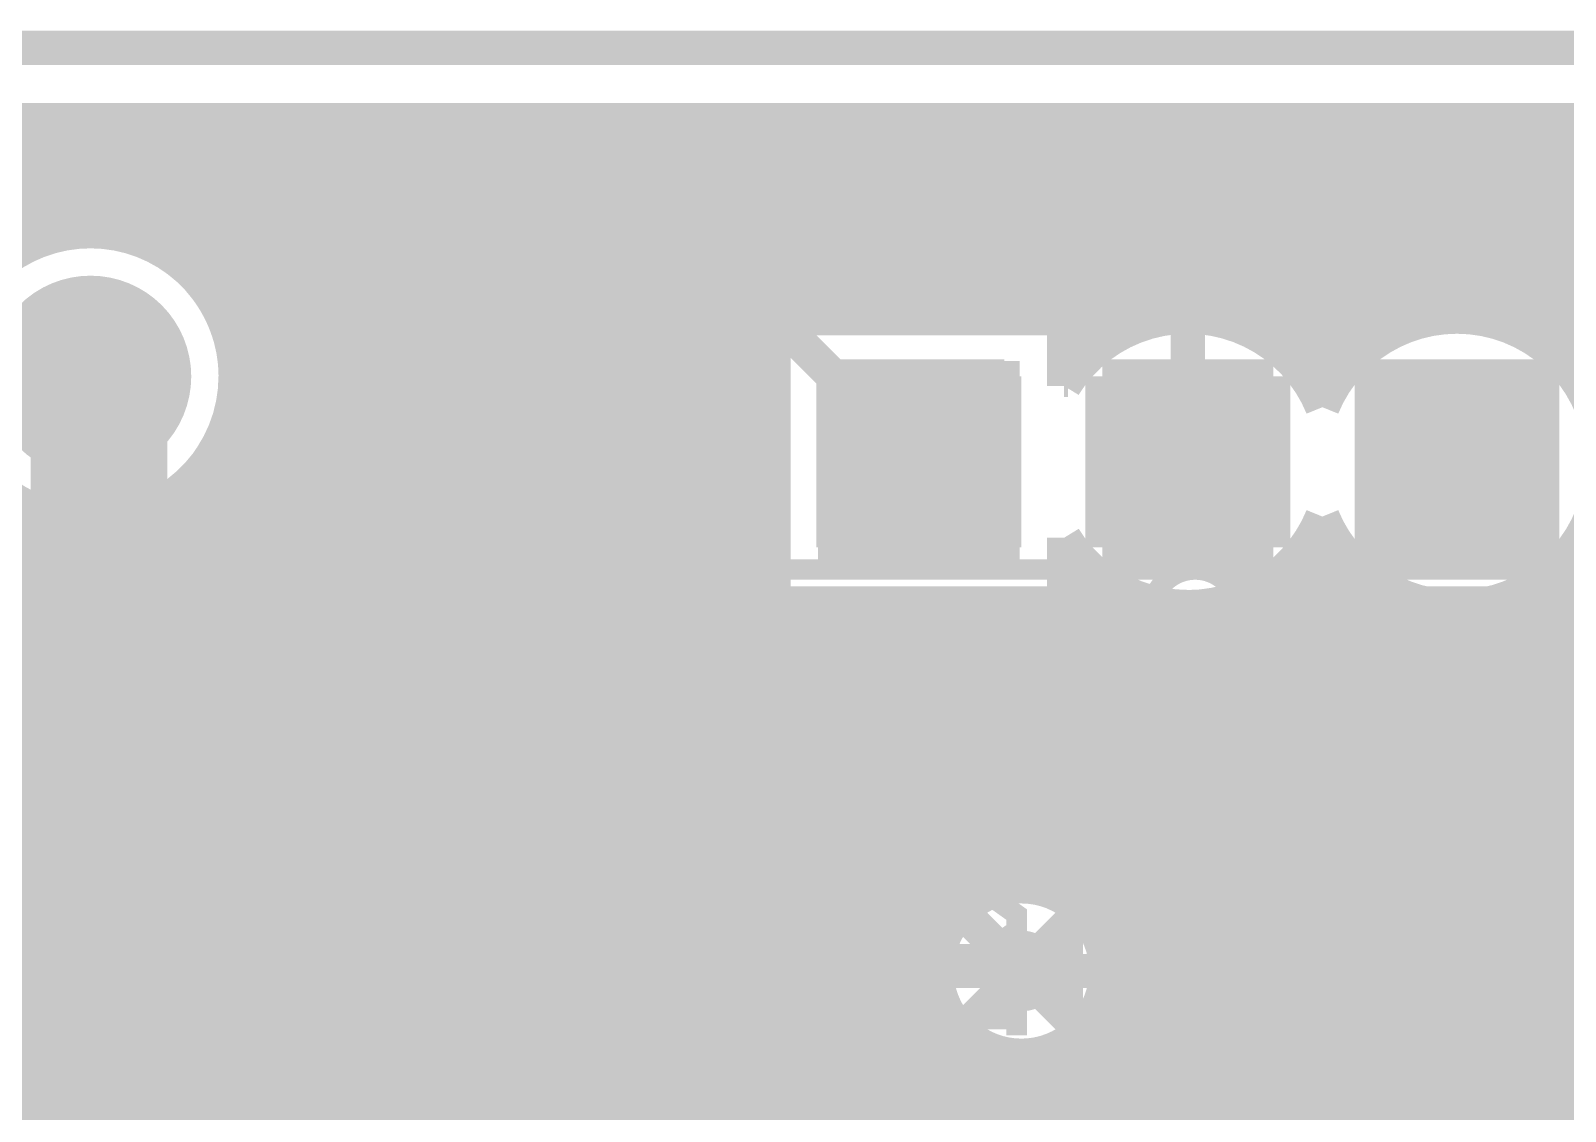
# Model space of a CAD drawing. Extents: x -3 to 92, y -53 to 125.
# Drawn here: x 56.26 to 67.67, y 117.09 to 125.13 of the extents above; entities that cross this region are included whole.
import ezdxf

# ---------------------------------------------------------------- set-up
doc = ezdxf.new("R2010")
doc.units = 0
doc.header["$MEASUREMENT"] = 0
doc.layers.get('0').update_dxf_attribs({"linetype": 'CONTINUOUS'})
for name, color, linetype in [('23-325-0_AST', 7, 'CONTINUOUS'), ('23-325-0_BOT', 7, 'CONTINUOUS'), ('23-325-0_DRD', 2, 'CONTINUOUS'), ('23-325-0_IN1', 4, 'CONTINUOUS'), ('23-325-0_IN2', 3, 'CONTINUOUS'), ('23-325-0_SMB', 5, 'CONTINUOUS'), ('23-325-0_SMT', 10, 'CONTINUOUS'), ('23-325-0_SPT', 14, 'CONTINUOUS'), ('23-325-0_SST', 9, 'CONTINUOUS'), ('23-325-0_TOP', 12, 'CONTINUOUS'), ('THRUHOLE_TAP', 8, 'CONTINUOUS')]:
    doc.layers.add(name, color=color, linetype=linetype)

# ---------------------------------------------------------------- blocks, each defined once
blk = doc.blocks.new('ROUND_22')
at = {"const_width": 0.7493}
blk.add_lwpolyline([(-0.37465, 0, 1), (0.37465, 0, 1)], format="xyb", close=True, dxfattribs=at)
blk = doc.blocks.new('SQUARE_27')
blk.add_solid([(0.7493, 0.7493), (0.7493, -0.7493), (-0.7493, 0.7493), (-0.7493, -0.7493)])
blk = doc.blocks.new('ROUND_68')
at = {"const_width": 0.29972}
blk.add_lwpolyline([(-0.14986, 0, 1), (0.14986, 0, 1)], format="xyb", close=True, dxfattribs=at)
blk = doc.blocks.new('ROUND_78')
at = {"const_width": 0.29972}
blk.add_lwpolyline([(-0.14986, 0, 1), (0.14986, 0, 1)], format="xyb", close=True, dxfattribs=at)
blk = doc.blocks.new('RECTANGLE_7')
blk.add_solid([(0.4064, 0.4826), (0.4064, -0.4826), (-0.4064, 0.4826), (-0.4064, -0.4826)])
blk = doc.blocks.new('RECTANGLE_10')
blk.add_solid([(0.508, 0.9017), (0.508, -0.9017), (-0.508, 0.9017), (-0.508, -0.9017)])
blk = doc.blocks.new('ROUND_84')
at = {"const_width": 0.10033}
blk.add_lwpolyline([(-0.050164, 0, 1), (0.050164, 0, 1)], format="xyb", close=True, dxfattribs=at)
blk = doc.blocks.new('ROUND_87')
at = {"const_width": 0.40005}
blk.add_lwpolyline([(-0.200024, 0, 1), (0.200024, 0, 1)], format="xyb", close=True, dxfattribs=at)
blk = doc.blocks.new('ROUND_89')
at = {"const_width": 0.44958}
blk.add_lwpolyline([(-0.22479, 0, 1), (0.22479, 0, 1)], format="xyb", close=True, dxfattribs=at)

msp = doc.modelspace()

# ---------------------------------------------------------------- linework, layer by layer
at = {"layer": '23-325-0_AST'}
for points, const_width in [([(87.00008, -5.00126), (87.00008, 124.99848), (-2.99974, 124.99848), (-2.99974, -5.00126), (87.00008, -5.00126)], 0.254), ([(58.50382, 124.25426), (58.70448, 124.25426), (58.70448, 119.75592), (50.70602, 119.75592), (50.70602, 124.25426), (58.50382, 124.25426)], 0.20066), ([(58.60542, 124.25426), (55.8038, 124.25426), (55.8038, 123.75388), (53.80482, 123.75388), (53.80482, 124.25426), (58.60542, 124.25426)], 0.20066), ([(61.06414, 120.91924), (64.04864, 120.91924), (63.74892, 120.61952), (60.76442, 120.61952), (61.06414, 120.91924), (61.06414, 122.62104), (60.97778, 122.83186), (60.76442, 122.92076), (60.66536, 122.92076), (60.66536, 123.91898), (68.4657, 123.91898), (68.4657, 122.92076), (68.3641, 122.92076), (68.15328, 122.83186), (68.06438, 122.62104), (68.06438, 120.91924), (65.69964, 120.91924), (65.99936, 120.61952), (68.3641, 120.61952), (68.3641, 122.62104), (68.15328, 122.83186)], 0.1524), ([(58.10504, 123.75388), (58.2041, 123.75388), (58.2041, 120.25376), (51.20386, 120.25376), (51.20386, 123.75388), (58.10504, 123.75388)], 0.20066), ([(60.66536, 122.92076), (60.66536, 122.62104), (60.66536, 120.3198), (63.74892, 120.3198), (64.2239, 120.3198), (64.54902, 120.3198), (65.19926, 120.3198), (65.19926, 120.71858), (65.52438, 120.46966), (65.52438, 120.3198), (65.99936, 120.3198), (68.4657, 120.3198), (68.4657, 122.62104), (68.4657, 122.92076)], 0.1524), ([(60.97778, 122.83186), (60.76442, 122.62104), (60.76442, 120.61952)], 0.1524), ([(60.66536, 122.62104), (60.76442, 122.62104)], 0.1524), ([(61.27242, 122.49404), (61.27242, 121.793), (61.06414, 121.793)], 0.1524), ([(68.06438, 121.1199), (64.87414, 121.1199), (61.06414, 121.1199)], 0.1524), ([(64.54902, 120.3198), (64.54902, 120.71858), (64.54902, 120.91924), (64.04864, 120.91924)], 0.1524), ([(64.54902, 120.91924), (64.57442, 120.91924)], 0.1524), ([(65.17386, 120.91924), (65.19926, 120.91924)], 0.1524), ([(65.19926, 120.71858), (65.19926, 120.91924), (65.69964, 120.91924)], 0.1524), ([(64.2239, 120.3198), (64.2239, 120.46966), (64.54902, 120.71858)], 0.1524), ([(63.74892, 120.61952), (63.74892, 120.3198)], 0.1524), ([(65.99936, 120.3198), (65.99936, 120.61952)], 0.1524), ([(65.19926, 120.3198), (65.52438, 120.3198)], 0.1524), ([(64.008, 116.713), (69.342, 116.713), (69.342, 119.507), (64.008, 119.507), (64.008, 116.713)], 0.1524), ([(60.4266, 118.13032), (60.4266, 119.14632), (60.30976, 118.97614)], 0.1524), ([(59.35218, 118.13032), (59.70778, 118.13032), (59.82716, 118.46814), (59.82716, 118.8085), (59.70778, 119.14632), (59.35218, 119.14632)], 0.1524), ([(59.4106, 118.13032), (59.4106, 119.14632)], 0.1524), ([(60.97016, 118.63832), (61.32576, 118.63832), (61.38418, 118.46814), (61.38418, 118.3005), (61.32576, 118.13032), (60.97016, 118.13032), (60.9092, 118.3005), (60.9092, 118.46814), (61.14796, 119.14632)], 0.1524), ([(66.421, 117.54866), (66.421, 118.56466), (66.30162, 118.39448)], 0.1524), ([(65.34404, 118.05666), (65.69964, 118.05666), (65.81902, 118.22684), (65.81902, 118.39448), (65.69964, 118.56466), (65.34404, 118.56466), (65.34404, 117.54866)], 0.1524), ([(67.0814, 117.54866), (66.96202, 117.71884), (66.9036, 117.88648), (66.9036, 118.22684), (66.96202, 118.39448), (67.0814, 118.56466), (67.19824, 118.56466), (67.31762, 118.39448), (67.37604, 118.22684), (67.37604, 117.88648), (67.31762, 117.71884), (67.19824, 117.54866), (67.0814, 117.54866)], 0.1524), ([(68.15582, 118.05666), (67.80022, 118.05666), (67.7418, 118.22684), (67.7418, 118.39448), (67.80022, 118.56466), (68.15582, 118.56466), (68.21424, 118.39448), (68.21424, 118.22684), (67.97802, 117.54866)], 0.1524), ([(60.54598, 118.13032), (60.30976, 118.13032)], 0.1524), ([(65.64122, 118.05666), (65.81902, 117.54866)], 0.1524), ([(55.6895, 116.0145), (58.6105, 116.0145), (58.6105, 117.6528), (55.6895, 117.6528), (55.6895, 116.0145)], 0.1524), ([(66.53784, 117.54866), (66.30162, 117.54866)], 0.1524), ([(56.92648, 116.5479), (56.86806, 116.38026), (56.51246, 116.38026), (56.4515, 116.5479), (56.4515, 117.22608), (56.51246, 117.39626), (56.86806, 117.39626), (56.92648, 117.22608)], 0.1524), ([(57.40908, 116.38026), (57.76468, 117.39626), (57.2897, 117.39626)], 0.1524), ([(59.6265, 117.23878), (59.6265, 117.34038), (61.0235, 117.34038), (61.0235, 117.23878)], 0.20066), ([(59.92622, 117.34038), (60.02528, 117.34038), (60.02528, 116.33962), (59.92622, 116.33962), (59.92622, 117.34038)], 0.20066)]:
    msp.add_lwpolyline(points, dxfattribs=dict(at, const_width=const_width))
at = {"layer": '23-325-0_AST', "const_width": 0.1524}
for points in [[(61.29274, 122.49404, 0.4142136), (60.99302, 122.79376)], [(62.865, 122.21972, 0.4142136), (62.56528, 121.92)], [(63.16472, 121.92, 0.4142136), (62.865, 122.21972)], [(64.8335, 122.21972, 0.4142136), (64.53378, 121.92)], [(65.13322, 121.92, 0.4142136), (64.8335, 122.21972)], [(66.8655, 122.21972, 0.4142136), (66.56578, 121.92)], [(67.16522, 121.92, 0.4142136), (66.8655, 122.21972)], [(62.56528, 121.92, 0.4142136), (62.865, 121.62028)], [(62.865, 121.62028, 0.4142136), (63.16472, 121.92)], [(64.53378, 121.92, 0.4142136), (64.8335, 121.62028)], [(64.8335, 121.62028, 0.4142136), (65.13322, 121.92)], [(66.56578, 121.92, 0.4142136), (66.8655, 121.62028)], [(66.8655, 121.62028, 0.4142136), (67.16522, 121.92)], [(64.91986, 121.1199, 0.303922), (64.6176, 120.91924)], [(65.21958, 120.91924, 0.303104), (64.91986, 121.1199)]]:
    msp.add_lwpolyline(points, format="xyb", dxfattribs=at)
at = {"layer": '23-325-0_BOT', "const_width": 0.254}
for points in [[(81.7372, 124.46), (2.26314, 124.46)], [(81.5467, 124.3584), (2.4511, 124.3584)], [(56.3626, 124.46), (56.3626, 123.57862)], [(56.5912, 124.46), (56.5912, 123.62688)], [(56.8198, 124.46), (56.8198, 123.62688)], [(57.0484, 124.46), (57.0484, 123.57862)], [(57.277, 124.46), (57.277, 123.4694)], [(57.5056, 124.46), (57.5056, 123.2789)], [(57.7342, 124.46), (57.7342, 122.88012)], [(57.9628, 124.46), (57.9628, 107.73918)], [(58.1914, 124.46), (58.1914, 107.52328)], [(58.42, 124.46), (58.42, 104.5337)], [(58.6486, 124.46), (58.6486, 104.96804)], [(58.8772, 124.46), (58.8772, 105.19156)], [(59.1058, 124.46), (59.1058, 105.3338)], [(59.3344, 124.46), (59.3344, 105.42016)], [(59.563, 124.46), (59.563, 105.46334)], [(59.7916, 124.46), (59.7916, 105.46588)], [(60.0202, 124.46), (60.0202, 105.42778)], [(60.2488, 124.46), (60.2488, 105.3465)], [(60.4774, 124.46), (60.4774, 105.21188)], [(60.706, 124.46), (60.706, 104.99852)], [(60.9346, 124.46), (60.9346, 111.60506)], [(61.1632, 124.46), (61.1632, 111.72952)], [(61.3918, 124.46), (61.3918, 111.75238)], [(61.6204, 124.46), (61.6204, 111.68888)], [(61.849, 124.46), (61.849, 122.9995)], [(62.0776, 124.46), (62.0776, 122.9995)], [(62.3062, 124.46), (62.3062, 122.9995)], [(62.5348, 124.46), (62.5348, 122.9995)], [(62.7634, 124.46), (62.7634, 122.9995)], [(62.992, 124.46), (62.992, 122.9995)], [(63.2206, 124.46), (63.2206, 122.9995)], [(63.4492, 124.46), (63.4492, 122.9995)], [(63.6778, 124.46), (63.6778, 122.9995)], [(63.9064, 124.46), (63.9064, 122.9995)], [(64.135, 124.46), (64.135, 122.71502)], [(64.3636, 124.46), (64.3636, 122.87504)], [(64.5922, 124.46), (64.5922, 122.96394)], [(64.8208, 124.46), (64.8208, 122.99696)], [(65.0494, 124.46), (65.0494, 122.98426)], [(65.278, 124.46), (65.278, 122.91568)], [(65.5066, 124.46), (65.5066, 122.78868)], [(65.7352, 124.46), (65.7352, 122.55754)], [(65.9638, 124.46), (65.9638, 122.51436)], [(66.1924, 124.46), (66.1924, 122.76328)], [(66.421, 124.46), (66.421, 122.90298)], [(66.6496, 124.46), (66.6496, 122.97664)], [(66.8782, 124.46), (66.8782, 122.9995)], [(67.1068, 124.46), (67.1068, 122.97156)], [(67.3354, 124.46), (67.3354, 122.89028)], [(67.564, 124.46), (67.564, 122.74296)], [(67.7926, 124.46), (67.7926, 122.47118)], [(81.1784, 124.1298), (2.8194, 124.1298)], [(80.86852, 123.9012), (3.12928, 123.9012)], [(80.60436, 123.6726), (3.39344, 123.6726)], [(80.37322, 123.444), (57.31764, 123.444)], [(80.16748, 123.2154), (57.55894, 123.2154)], [(64.69888, 122.9868), (57.69356, 122.9868)], [(63.9445, 122.9995), (61.7855, 122.9995), (61.7855, 120.8405)], [(63.9445, 122.9995), (63.9445, 122.48388)], [(66.7004, 122.9868), (65.02908, 122.9868)], [(79.98714, 122.9868), (67.0306, 122.9868)], [(61.7855, 122.7582), (57.76468, 122.7582)], [(64.18326, 122.7582), (63.9445, 122.7582)], [(66.18478, 122.7582), (65.5447, 122.7582)], [(79.82712, 122.7582), (67.54368, 122.7582)], [(61.7855, 122.5296), (57.78246, 122.5296)], [(63.97244, 122.5296), (63.9445, 122.5296)], [(65.97396, 122.5296), (65.75552, 122.5296)], [(79.68488, 122.5296), (67.7545, 122.5296)], [(61.7855, 122.301), (57.75452, 122.301)], [(57.7342, 122.22988), (57.7342, 107.81284)], [(61.7855, 122.0724), (57.6707, 122.0724)], [(61.7855, 121.8438), (57.51576, 121.8438)], [(57.5056, 121.8311), (57.5056, 107.7976)], [(56.1721, 121.6152), (55.23484, 121.6152)], [(61.7855, 121.6152), (57.23636, 121.6152)], [(57.277, 121.63806), (57.277, 107.68838)], [(56.3626, 121.53138), (56.3626, 113.91392)], [(57.0484, 121.53138), (57.0484, 107.34548)], [(61.7855, 121.3866), (43.51528, 121.3866)], [(56.5912, 121.48058), (56.5912, 113.8809)], [(56.8198, 121.48058), (56.8198, 113.7412)], [(65.9257, 121.3866), (65.80378, 121.3866)], [(63.9445, 121.35612), (63.9445, 120.8405)], [(65.7352, 121.27992), (65.7352, 106.86796)], [(65.9638, 121.32564), (65.9638, 97.14484)], [(67.7926, 121.36882), (67.7926, 99.6823)], [(61.7855, 121.158), (30.58922, 121.158)], [(64.09944, 121.158), (63.9445, 121.158)], [(66.09842, 121.158), (65.62852, 121.158)], [(79.1337, 121.158), (67.63004, 121.158)], [(64.135, 121.12498), (64.135, 118.50624)], [(65.5066, 121.05132), (65.5066, 107.33786)], [(66.1924, 121.07418), (66.1924, 97.1296)], [(67.564, 121.09704), (67.564, 99.67722)], [(64.3636, 120.96242), (64.3636, 114.92992)], [(66.421, 120.93448), (66.421, 97.02038)], [(67.3354, 120.94718), (67.3354, 99.5807)], [(61.7855, 120.9294), (30.4927, 120.9294)], [(63.9445, 120.8405), (61.7855, 120.8405)], [(61.849, 120.8405), (61.849, 111.49584)], [(62.0776, 120.8405), (62.0776, 97.69348)], [(62.3062, 120.8405), (62.3062, 97.34296)], [(62.5348, 120.8405), (62.5348, 97.11436)], [(62.7634, 120.8405), (62.7634, 96.88576)], [(62.992, 120.8405), (62.992, 96.65716)], [(63.2206, 120.8405), (63.2206, 118.61546)], [(63.4492, 120.8405), (63.4492, 118.73992)], [(63.6778, 120.8405), (63.6778, 118.76278)], [(63.9064, 120.8405), (63.9064, 118.69928)], [(64.43472, 120.9294), (63.9445, 120.9294)], [(64.5922, 120.87606), (64.5922, 114.8969)], [(64.8208, 120.8405), (64.8208, 114.7572)], [(65.0494, 120.85574), (65.0494, 107.56392)], [(65.278, 120.92178), (65.278, 107.51058)], [(66.43624, 120.9294), (65.29324, 120.9294)], [(66.6496, 120.86082), (66.6496, 96.67748)], [(66.8782, 120.8405), (66.8782, 69.6722)], [(67.1068, 120.86844), (67.1068, 99.29622)], [(79.08544, 120.9294), (67.29222, 120.9294)], [(79.04734, 120.7008), (30.20822, 120.7008)], [(79.0194, 120.4722), (28.56738, 120.4722)], [(79.00416, 120.2436), (28.50388, 120.2436)], [(78.99654, 120.015), (28.31084, 120.015)], [(79.00162, 119.7864), (25.3492, 119.7864)], [(79.01686, 119.5578), (25.3492, 119.5578)], [(79.04226, 119.3292), (25.3492, 119.3292)], [(79.08036, 119.1006), (25.3492, 119.1006)], [(79.12608, 118.872), (25.3492, 118.872)], [(63.25362, 118.6434), (25.3492, 118.6434)], [(69.64172, 118.6434), (63.99784, 118.6434)], [(63.06312, 118.4148), (25.3492, 118.4148)], [(69.42582, 118.4148), (64.19088, 118.4148)], [(62.99962, 118.1862), (27.54122, 118.1862)], [(69.35216, 118.1862), (64.25438, 118.1862)], [(63.02248, 117.9576), (27.8257, 117.9576)], [(69.36486, 117.9576), (64.23152, 117.9576)], [(64.135, 117.76202), (64.135, 114.87658)], [(63.1444, 117.729), (27.92222, 117.729)], [(63.2206, 117.6528), (63.2206, 96.42856)], [(69.47408, 117.729), (64.10706, 117.729)], [(63.4492, 117.53088), (63.4492, 96.19996)], [(63.6778, 117.50802), (63.6778, 105.8418)], [(63.9064, 117.57152), (63.9064, 114.70386)], [(69.81698, 117.5004), (27.9273, 117.5004)], [(79.8068, 117.2718), (27.84094, 117.2718)], [(79.96428, 117.0432), (27.59456, 117.0432)]]:
    msp.add_lwpolyline(points, dxfattribs=at)
for points in [[(56.7055, 123.6345, 0.3052457), (55.70474, 122.9614)], [(57.785, 122.555, 0.4142136), (56.7055, 123.6345)], [(64.86398, 122.9995, 0.2608576), (63.94374, 122.48434)], [(65.86474, 122.3264, 0.3052455), (64.86398, 122.9995)], [(66.8655, 122.9995, 0.3052457), (65.86474, 122.3264)], [(67.945, 121.92, 0.4142136), (66.8655, 122.9995)], [(56.7055, 121.4755, 0.4142136), (57.785, 122.555)], [(55.70474, 122.1486, 0.3052455), (56.7055, 121.4755)], [(66.8655, 120.8405, 0.4142136), (67.945, 121.92)], [(64.86398, 120.8405, 0.3052457), (65.86474, 121.5136)], [(65.86474, 121.5136, 0.3052455), (66.8655, 120.8405)], [(63.9445, 121.35612, 0.2608574), (64.86398, 120.84139)], [(63.627, 118.76532, 0.4142136), (62.99708, 118.1354)], [(64.25692, 118.1354, 0.4142136), (63.627, 118.76532)], [(62.99708, 118.1354, 0.4142136), (63.627, 117.50548)], [(63.627, 117.50548, 0.4142136), (64.25692, 118.1354)]]:
    msp.add_lwpolyline(points, format="xyb", dxfattribs=at)
at = {"layer": '23-325-0_DRD', "const_width": 0.254}
for points in [[(87.00008, -5.00126), (87.00008, 124.99848), (-2.99974, 124.99848), (-2.99974, -5.00126), (87.00008, -5.00126)], [(56.7055, 123.19), (56.0705, 122.555)], [(57.3405, 122.555), (56.7055, 123.19)], [(56.0705, 122.555), (56.7055, 121.92)], [(56.7055, 121.92), (57.3405, 122.555)], [(62.23, 122.555), (62.23, 121.285)], [(63.5, 122.555), (62.23, 122.555)], [(63.5, 122.555), (62.23, 121.285)], [(63.5, 121.285), (62.23, 122.555)], [(63.5, 121.285), (63.5, 122.555)], [(64.22898, 122.555), (64.22898, 121.285)], [(65.49898, 122.555), (64.22898, 122.555)], [(65.49898, 122.555), (64.22898, 121.285)], [(65.49898, 121.285), (64.22898, 122.555)], [(65.49898, 121.285), (65.49898, 122.555)], [(66.2305, 122.555), (66.2305, 121.285)], [(67.5005, 122.555), (66.2305, 122.555)], [(67.5005, 122.555), (66.2305, 121.285)], [(67.5005, 121.285), (66.2305, 122.555)], [(67.5005, 121.285), (67.5005, 122.555)], [(62.23, 121.285), (63.5, 121.285)], [(64.22898, 121.285), (65.49898, 121.285)], [(66.2305, 121.285), (67.5005, 121.285)], [(64.262, 118.7704), (62.992, 117.5004)], [(64.262, 117.5004), (62.992, 118.7704)]]:
    msp.add_lwpolyline(points, dxfattribs=at)
at = {"layer": '23-325-0_IN1', "const_width": 0.254}
for points in [[(86.36, 124.46), (-2.413, 124.46)], [(86.36, 124.3584), (-2.413, 124.3584)], [(56.3372, 124.46), (56.3372, 123.56846)], [(56.5658, 124.46), (56.5658, 123.62434)], [(56.7944, 124.46), (56.7944, 123.62942)], [(57.023, 124.46), (57.023, 123.58624)], [(57.2516, 124.46), (57.2516, 123.48464)], [(57.4802, 124.46), (57.4802, 123.3043)], [(57.7088, 124.46), (57.7088, 122.95124)], [(57.9374, 124.46), (57.9374, 107.75188)], [(58.166, 124.46), (58.166, 107.55884)], [(58.3946, 124.46), (58.3946, 104.44226)], [(58.6232, 124.46), (58.6232, 104.93502)], [(58.8518, 124.46), (58.8518, 105.17124)], [(59.0804, 124.46), (59.0804, 105.3211)], [(59.309, 124.46), (59.309, 105.41508)], [(59.5376, 124.46), (59.5376, 105.4608)], [(59.7662, 124.46), (59.7662, 105.46842)], [(59.9948, 124.46), (59.9948, 105.4354)], [(60.2234, 124.46), (60.2234, 105.3592)], [(60.452, 124.46), (60.452, 105.22966)], [(60.6806, 124.46), (60.6806, 105.02646)], [(60.9092, 124.46), (60.9092, 111.5822)], [(61.1378, 124.46), (61.1378, 111.7219)], [(61.3664, 124.46), (61.3664, 111.75492)], [(61.595, 124.46), (61.595, 111.70158)], [(61.8236, 124.46), (61.8236, 122.9995)], [(62.0522, 124.46), (62.0522, 122.9995)], [(62.2808, 124.46), (62.2808, 122.9995)], [(62.5094, 124.46), (62.5094, 122.9995)], [(62.738, 124.46), (62.738, 122.9995)], [(62.9666, 124.46), (62.9666, 122.9995)], [(63.1952, 124.46), (63.1952, 122.9995)], [(63.4238, 124.46), (63.4238, 122.9995)], [(63.6524, 124.46), (63.6524, 122.9995)], [(63.881, 124.46), (63.881, 122.9995)], [(64.1096, 124.46), (64.1096, 122.69216)], [(64.3382, 124.46), (64.3382, 122.86234)], [(64.5668, 124.46), (64.5668, 122.95632)], [(64.7954, 124.46), (64.7954, 122.99696)], [(65.024, 124.46), (65.024, 122.9868)], [(65.2526, 124.46), (65.2526, 122.92584)], [(65.4812, 124.46), (65.4812, 122.80646)], [(65.7098, 124.46), (65.7098, 122.59056)], [(65.9384, 124.46), (65.9384, 122.47372)], [(66.167, 124.46), (66.167, 122.74296)], [(66.3956, 124.46), (66.3956, 122.89282)], [(66.6242, 124.46), (66.6242, 122.97156)], [(66.8528, 124.46), (66.8528, 122.9995)], [(67.0814, 124.46), (67.0814, 122.97664)], [(67.31, 124.46), (67.31, 122.90298)], [(67.5386, 124.46), (67.5386, 122.76328)], [(67.7672, 124.46), (67.7672, 122.51182)], [(86.36, 124.1298), (-2.413, 124.1298)], [(86.36, 123.9012), (-2.413, 123.9012)], [(86.36, 123.6726), (-2.413, 123.6726)], [(86.36, 123.444), (57.31764, 123.444)], [(86.36, 123.2154), (57.55894, 123.2154)], [(64.69888, 122.9868), (57.69356, 122.9868)], [(63.9445, 122.9995), (61.7855, 122.9995), (61.7855, 120.8405)], [(63.9445, 122.9995), (63.9445, 122.48388)], [(66.7004, 122.9868), (65.02908, 122.9868)], [(86.36, 122.9868), (67.0306, 122.9868)], [(61.7855, 122.7582), (57.76468, 122.7582)], [(64.18326, 122.7582), (63.9445, 122.7582)], [(66.18478, 122.7582), (65.5447, 122.7582)], [(86.36, 122.7582), (67.54368, 122.7582)], [(66.10096, 122.682), (66.8655, 121.92)], [(67.6275, 122.682), (66.8655, 121.92)], [(61.7855, 122.5296), (57.78246, 122.5296)], [(63.97244, 122.5296), (63.9445, 122.5296)], [(65.97396, 122.5296), (65.75552, 122.5296)], [(86.36, 122.5296), (67.7545, 122.5296)], [(61.7855, 122.301), (57.75452, 122.301)], [(61.7855, 122.0724), (57.6707, 122.0724)], [(57.7088, 122.15876), (57.7088, 107.81538)], [(61.7855, 121.8438), (57.51576, 121.8438)], [(66.10096, 121.15546), (66.8655, 121.92)], [(67.6275, 121.15546), (66.8655, 121.92)], [(57.4802, 121.80316), (57.4802, 107.79252)], [(56.1721, 121.6152), (55.23484, 121.6152)], [(61.7855, 121.6152), (57.23636, 121.6152)], [(57.2516, 121.62282), (57.2516, 107.66806)], [(56.3372, 121.539), (56.3372, 113.91138)], [(57.023, 121.52376), (57.023, 62.08522)], [(61.7855, 121.3866), (27.38628, 121.3866)], [(56.5658, 121.48312), (56.5658, 113.88852)], [(56.7944, 121.47804), (56.7944, 113.76406)], [(65.9257, 121.3866), (65.80378, 121.3866)], [(63.9445, 121.35612), (63.9445, 120.8405)], [(65.9384, 121.36628), (65.9384, 97.1423)], [(67.7672, 121.32818), (67.7672, 99.68484)], [(61.7855, 121.158), (1.54432, 121.158)], [(64.09944, 121.158), (63.9445, 121.158)], [(66.09842, 121.158), (65.62852, 121.158)], [(65.7098, 121.2469), (65.7098, 97.05594)], [(82.45602, 121.158), (67.63004, 121.158)], [(64.1096, 121.14784), (64.1096, 118.53926)], [(66.167, 121.09704), (66.167, 97.13722)], [(67.5386, 121.07672), (67.5386, 99.6696)], [(64.3382, 120.97766), (64.3382, 114.92738)], [(65.4812, 121.03354), (65.4812, 107.3658)], [(66.3956, 120.94718), (66.3956, 97.0407)], [(67.31, 120.93702), (67.31, 99.56038)], [(61.7855, 120.9294), (29.43606, 120.9294)], [(63.9445, 120.8405), (61.7855, 120.8405)], [(61.8236, 120.8405), (61.8236, 111.52886)], [(62.0522, 120.8405), (62.0522, 97.77222)], [(62.2808, 120.8405), (62.2808, 69.50456)], [(62.5094, 120.8405), (62.5094, 88.04148)], [(62.738, 120.8405), (62.738, 88.38438)], [(62.9666, 120.8405), (62.9666, 88.4936)], [(63.1952, 120.8405), (63.1952, 118.5926)], [(63.4238, 120.8405), (63.4238, 118.7323)], [(63.6524, 120.8405), (63.6524, 118.76532)], [(63.881, 120.8405), (63.881, 118.71198)], [(64.43472, 120.9294), (63.9445, 120.9294)], [(64.5668, 120.88114), (64.5668, 114.90452)], [(64.7954, 120.84304), (64.7954, 114.78006)], [(65.024, 120.85066), (65.024, 107.56392)], [(65.2526, 120.91162), (65.2526, 107.52074)], [(66.43624, 120.9294), (65.29324, 120.9294)], [(66.6242, 120.86844), (66.6242, 96.75622)], [(66.8528, 120.8405), (66.8528, 69.6468)], [(67.0814, 120.86082), (67.0814, 99.21748)], [(82.30616, 120.9294), (67.29222, 120.9294)], [(82.19948, 120.7008), (29.56052, 120.7008)], [(82.12836, 120.4722), (29.58338, 120.4722)], [(82.08518, 120.2436), (29.51988, 120.2436)], [(82.06994, 120.015), (29.32684, 120.015)], [(82.0801, 119.7864), (25.29586, 119.7864)], [(82.12074, 119.5578), (1.8796, 119.5578)], [(82.18932, 119.3292), (1.81102, 119.3292)], [(82.29092, 119.1006), (1.70688, 119.1006)], [(82.43316, 118.872), (1.56718, 118.872)], [(63.25362, 118.6434), (17.48028, 118.6434)], [(69.64172, 118.6434), (63.99784, 118.6434)], [(63.06312, 118.4148), (17.69618, 118.4148)], [(69.42582, 118.4148), (64.19088, 118.4148)], [(62.99962, 118.1862), (27.54122, 118.1862)], [(69.35216, 118.1862), (64.25438, 118.1862)], [(63.02248, 117.9576), (27.8257, 117.9576)], [(69.36486, 117.9576), (64.23152, 117.9576)], [(63.1444, 117.729), (27.92222, 117.729)], [(63.1952, 117.67566), (63.1952, 88.50884)], [(69.47408, 117.729), (64.10706, 117.729)], [(64.1096, 117.729), (64.1096, 114.86388)], [(63.4238, 117.5385), (63.4238, 88.43518)], [(63.881, 117.55882), (63.881, 114.67084)], [(69.81698, 117.5004), (27.9273, 117.5004)], [(63.6524, 117.50548), (63.6524, 105.81386)], [(86.36, 117.2718), (27.84094, 117.2718)], [(86.36, 117.0432), (27.59456, 117.0432)]]:
    msp.add_lwpolyline(points, dxfattribs=at)
for points in [[(56.7055, 123.6345, 0.3052457), (55.70474, 122.9614)], [(57.785, 122.555, 0.4142136), (56.7055, 123.6345)], [(64.86398, 122.9995, 0.2608576), (63.94374, 122.48434)], [(65.86474, 122.3264, 0.3052455), (64.86398, 122.9995)], [(66.8655, 122.9995, 0.3052457), (65.86474, 122.3264)], [(67.945, 121.92, 0.4142136), (66.8655, 122.9995)], [(56.7055, 121.4755, 0.4142136), (57.785, 122.555)], [(55.70474, 122.1486, 0.3052455), (56.7055, 121.4755)], [(66.8655, 120.8405, 0.4142136), (67.945, 121.92)], [(64.86398, 120.8405, 0.3052457), (65.86474, 121.5136)], [(65.86474, 121.5136, 0.3052455), (66.8655, 120.8405)], [(63.9445, 121.35612, 0.2608574), (64.86398, 120.84139)], [(63.627, 118.76532, 0.4142136), (62.99708, 118.1354)], [(64.25692, 118.1354, 0.4142136), (63.627, 118.76532)], [(62.99708, 118.1354, 0.4142136), (63.627, 117.50548)], [(63.627, 117.50548, 0.4142136), (64.25692, 118.1354)]]:
    msp.add_lwpolyline(points, format="xyb", dxfattribs=at)
at = {"layer": '23-325-0_IN2', "const_width": 0.254}
msp.add_lwpolyline([(27.051, 121.92), (41.783, 121.92), (45.5676, 118.1354), (63.627, 118.1354)], dxfattribs=at)
at = {"layer": '23-325-0_SST'}
for points, const_width in [([(58.60542, 124.25426), (50.70602, 124.25426), (50.70602, 119.75592), (58.70448, 119.75592), (58.70448, 124.25426), (58.60542, 124.25426)], 0.20066), ([(61.06414, 120.91924), (64.04864, 120.91924), (63.74892, 120.61952), (60.76442, 120.61952), (61.06414, 120.91924), (61.06414, 122.62104), (60.97778, 122.83186), (60.76442, 122.92076), (60.66536, 122.92076), (60.66536, 123.91898), (68.4657, 123.91898), (68.4657, 122.92076), (68.3641, 122.92076), (68.15328, 122.83186), (68.06438, 122.62104), (68.06438, 120.91924), (65.69964, 120.91924), (65.99936, 120.61952), (68.3641, 120.61952), (68.3641, 122.62104), (68.15328, 122.83186)], 0.1524), ([(58.2041, 123.75388), (58.2041, 120.25376), (51.20386, 120.25376), (51.20386, 123.75388), (58.2041, 123.75388)], 0.20066), ([(60.66536, 122.92076), (60.66536, 122.62104), (60.66536, 120.3198), (63.74892, 120.3198), (64.2239, 120.3198), (64.54902, 120.3198), (65.19926, 120.3198), (65.19926, 120.71858), (65.52438, 120.46966), (65.52438, 120.3198), (65.99936, 120.3198), (68.4657, 120.3198), (68.4657, 122.62104), (68.4657, 122.92076)], 0.1524), ([(60.97778, 122.83186), (60.76442, 122.62104), (60.76442, 120.61952)], 0.1524), ([(60.66536, 122.62104), (60.76442, 122.62104)], 0.1524), ([(59.98718, 121.32818), (59.98718, 122.34418), (59.8678, 122.174)], 0.1524), ([(61.27242, 122.49404), (61.27242, 121.793), (61.06414, 121.793)], 0.1524), ([(60.10402, 121.32818), (59.8678, 121.32818)], 0.1524), ([(68.06438, 121.1199), (64.87414, 121.1199), (61.06414, 121.1199)], 0.1524), ([(64.54902, 120.3198), (64.54902, 120.71858), (64.54902, 120.91924), (64.04864, 120.91924)], 0.1524), ([(64.54902, 120.91924), (64.57442, 120.91924)], 0.1524), ([(65.17386, 120.91924), (65.19926, 120.91924)], 0.1524), ([(65.19926, 120.71858), (65.19926, 120.91924), (65.69964, 120.91924)], 0.1524), ([(64.2239, 120.3198), (64.2239, 120.46966), (64.54902, 120.71858)], 0.1524), ([(63.74892, 120.61952), (63.74892, 120.3198)], 0.1524), ([(65.99936, 120.3198), (65.99936, 120.61952)], 0.1524), ([(65.19926, 120.3198), (65.52438, 120.3198)], 0.1524), ([(63.08344, 119.51208), (63.08344, 119.15648), (62.9158, 119.09806), (62.74562, 119.09806), (62.57544, 119.15648), (62.57544, 119.51208), (62.74562, 119.5705), (62.9158, 119.5705), (63.59144, 119.33428)], 0.1524), ([(64.008, 116.713), (64.008, 119.507), (69.342, 119.507), (69.342, 116.713), (64.008, 116.713)], 0.1524), ([(60.35802, 118.15826), (60.35802, 119.17426), (60.24118, 119.00408)], 0.1524), ([(59.2836, 118.15826), (59.6392, 118.15826), (59.75858, 118.49608), (59.75858, 118.8339), (59.6392, 119.17426), (59.2836, 119.17426)], 0.1524), ([(59.34202, 118.15826), (59.34202, 119.17426)], 0.1524), ([(60.90158, 118.66626), (61.25718, 118.66626), (61.3156, 118.49608), (61.3156, 118.3259), (61.25718, 118.15826), (60.90158, 118.15826), (60.84062, 118.3259), (60.84062, 118.49608), (61.07938, 119.17426)], 0.1524), ([(56.9341, 118.30558), (56.87568, 118.1354), (56.52008, 118.1354), (56.46166, 118.30558), (56.46166, 118.98376), (56.52008, 119.1514), (56.87568, 119.1514), (56.9341, 118.98376)], 0.1524), ([(57.4167, 118.1354), (57.7723, 119.1514), (57.29986, 119.1514)], 0.1524), ([(63.59144, 118.43766), (63.4238, 118.31828), (63.25362, 118.25986), (62.9158, 118.25986), (62.74562, 118.31828), (62.57544, 118.43766), (62.57544, 118.5545), (62.74562, 118.67388), (62.9158, 118.7323), (63.25362, 118.7323), (63.4238, 118.67388), (63.59144, 118.5545), (63.59144, 118.43766)], 0.1524), ([(60.4774, 118.15826), (60.24118, 118.15826)], 0.1524), ([(63.59144, 117.8941), (63.59144, 117.65788)], 0.1524), ([(63.59144, 117.77726), (62.57544, 117.77726), (62.74562, 117.65788)], 0.1524), ([(55.6895, 116.0145), (58.6105, 116.0145), (58.6105, 117.6528), (55.6895, 117.6528), (55.6895, 116.0145)], 0.1524), ([(61.0235, 117.23878), (61.0235, 117.34038), (59.6265, 117.34038), (59.6265, 117.23878)], 0.1524), ([(59.92622, 117.34038), (60.02528, 117.34038), (60.02528, 116.33962), (59.92622, 116.33962), (59.92622, 117.34038)], 0.1524), ([(63.08344, 116.7003), (63.08344, 117.0559), (62.9158, 117.17528), (62.74562, 117.17528), (62.57544, 117.0559), (62.57544, 116.7003), (63.59144, 116.7003)], 0.1524), ([(63.08344, 116.99748), (63.59144, 117.17528)], 0.1524)]:
    msp.add_lwpolyline(points, dxfattribs=dict(at, const_width=const_width))
at = {"layer": '23-325-0_SST', "const_width": 0.1524}
for points in [[(61.29274, 122.49404, 0.4142136), (60.99302, 122.79376)], [(62.865, 122.21972, 0.4142136), (62.56528, 121.92)], [(63.16472, 121.92, 0.4142136), (62.865, 122.21972)], [(64.8335, 122.21972, 0.4142136), (64.53378, 121.92)], [(65.13322, 121.92, 0.4142136), (64.8335, 122.21972)], [(66.8655, 122.21972, 0.4142136), (66.56578, 121.92)], [(67.16522, 121.92, 0.4142136), (66.8655, 122.21972)], [(62.56528, 121.92, 0.4142136), (62.865, 121.62028)], [(62.865, 121.62028, 0.4142136), (63.16472, 121.92)], [(64.53378, 121.92, 0.4142136), (64.8335, 121.62028)], [(64.8335, 121.62028, 0.4142136), (65.13322, 121.92)], [(66.56578, 121.92, 0.4142136), (66.8655, 121.62028)], [(66.8655, 121.62028, 0.4142136), (67.16522, 121.92)], [(64.91986, 121.1199, 0.303922), (64.6176, 120.91924)], [(65.21958, 120.91924, 0.303104), (64.91986, 121.1199)]]:
    msp.add_lwpolyline(points, format="xyb", dxfattribs=at)
at = {"layer": '23-325-0_TOP'}
for points, const_width in [([(81.7372, 124.46), (64.27216, 124.46), (65.18656, 123.5456)], 0.254), ([(64.3382, 124.46), (64.3382, 124.39396)], 0.254), ([(81.5467, 124.3584), (64.37376, 124.3584)], 0.254), ([(64.5668, 124.46), (64.5668, 124.16536)], 0.254), ([(64.7954, 124.46), (64.7954, 123.93676)], 0.254), ([(65.024, 124.46), (65.024, 123.70816)], 0.254), ([(65.2526, 124.46), (65.2526, 123.46432)], 0.254), ([(65.4812, 124.46), (65.4812, 122.80646)], 0.254), ([(65.7098, 124.46), (65.7098, 122.59056)], 0.254), ([(65.9384, 124.46), (65.9384, 122.47372)], 0.254), ([(66.167, 124.46), (66.167, 122.74296)], 0.254), ([(66.3956, 124.46), (66.3956, 122.89282)], 0.254), ([(66.6242, 124.46), (66.6242, 122.97156)], 0.254), ([(66.8528, 124.46), (66.8528, 122.9995)], 0.254), ([(67.0814, 124.46), (67.0814, 122.97664)], 0.254), ([(67.31, 124.46), (67.31, 122.90298)], 0.254), ([(67.5386, 124.46), (67.5386, 122.76328)], 0.254), ([(67.7672, 124.46), (67.7672, 122.51182)], 0.254), ([(-0.0762, 46.99), (-0.762, 46.99), (-2.032, 48.26), (-2.032, 110.109), (12.065, 124.206), (63.881, 124.206), (64.86398, 123.22302), (64.86398, 121.92)], 0.254), ([(81.1784, 124.1298), (64.60236, 124.1298)], 0.254), ([(78.31328, 123.9012), (64.83096, 123.9012)], 0.254), ([(62.865, 121.92), (61.087, 123.698), (51.435, 123.698), (46.355, 118.618), (46.355, 114.681), (42.291, 110.617), (40.767, 110.617), (35.814, 105.664), (31.496, 105.664)], 0.254), ([(78.06436, 123.6726), (65.05956, 123.6726)], 0.254), ([(77.95006, 123.444), (65.2653, 123.444)], 0.254), ([(60.8965, 123.2408), (57.53862, 123.2408)], 0.254), ([(60.9219, 123.2154), (57.55894, 123.2154)], 0.254), ([(57.7088, 123.2408), (57.7088, 122.95124)], 0.254), ([(57.9374, 123.2408), (57.9374, 117.6528)], 0.254), ([(58.166, 123.2408), (58.166, 117.6528)], 0.254), ([(58.3946, 123.2408), (58.3946, 117.6528)], 0.254), ([(58.6232, 123.2408), (58.6232, 117.41912)], 0.254), ([(58.8518, 123.2408), (58.8518, 117.41912)], 0.254), ([(59.0804, 123.2408), (59.0804, 117.41912)], 0.254), ([(59.309, 123.2408), (59.309, 117.41912)], 0.254), ([(59.5376, 123.2408), (59.5376, 117.41912)], 0.254), ([(59.7662, 123.2408), (59.7662, 117.41912)], 0.254), ([(59.9948, 123.2408), (59.9948, 117.41912)], 0.254), ([(60.2234, 123.2408), (60.2234, 110.22076)], 0.254), ([(60.452, 123.2408), (60.452, 109.99216)], 0.254), ([(60.6806, 123.2408), (60.6806, 117.41912)], 0.254), ([(60.8965, 123.2408), (61.7855, 122.3518)], 0.254), ([(60.9092, 123.2281), (60.9092, 117.41912)], 0.254), ([(65.32118, 123.22302), (65.32118, 122.8979)], 0.254), ([(77.90942, 123.2154), (65.32118, 123.2154)], 0.254), ([(61.1505, 122.9868), (57.69356, 122.9868)], 0.254), ([(61.1378, 122.9995), (61.1378, 117.45976)], 0.254), ([(66.7004, 122.9868), (65.32118, 122.9868)], 0.254), ([(77.93482, 122.9868), (67.0306, 122.9868)], 0.254), ([(56.4388, 116.84), (56.4388, 120.1928), (56.769, 120.523), (56.769, 122.4915), (56.7055, 122.555)], 1.016), ([(61.3791, 122.7582), (57.76468, 122.7582)], 0.254), ([(61.3664, 122.7709), (61.3664, 117.4877)], 0.254), ([(66.18478, 122.7582), (65.5447, 122.7582)], 0.254), ([(78.03134, 122.7582), (67.54368, 122.7582)], 0.254), ([(61.6077, 122.5296), (57.78246, 122.5296)], 0.254), ([(61.595, 122.5423), (61.595, 117.4877)], 0.254), ([(65.97396, 122.5296), (65.75552, 122.5296)], 0.254), ([(78.23708, 122.5296), (67.7545, 122.5296)], 0.254), ([(61.7855, 122.301), (57.75452, 122.301)], 0.254), ([(61.7855, 122.3518), (61.7855, 120.8405)], 0.254), ([(61.7855, 122.0724), (57.6707, 122.0724)], 0.254), ([(57.7088, 122.15876), (57.7088, 117.6528)], 0.254), ([(57.6072, 121.96318), (57.6072, 120.523)], 0.254), ([(61.7855, 121.8438), (57.6072, 121.8438)], 0.254), ([(61.7855, 121.6152), (57.6072, 121.6152)], 0.254), ([(61.7855, 121.3866), (57.6072, 121.3866)], 0.254), ([(65.9257, 121.3866), (65.80378, 121.3866)], 0.254), ([(63.9445, 121.35612), (63.9445, 120.8405)], 0.254), ([(65.9384, 121.36628), (65.9384, 115.5319)], 0.254), ([(67.7672, 121.32818), (67.7672, 119.3419)], 0.254), ([(61.7855, 121.158), (57.6072, 121.158)], 0.254), ([(64.09944, 121.158), (63.9445, 121.158)], 0.254), ([(66.09842, 121.158), (65.62852, 121.158)], 0.254), ([(65.7098, 121.2469), (65.7098, 119.3419)], 0.254), ([(74.22896, 121.158), (67.63004, 121.158)], 0.254), ([(64.1096, 121.14784), (64.1096, 118.5926)], 0.254), ([(66.167, 121.09704), (66.167, 115.5319)], 0.254), ([(67.5386, 121.07672), (67.5386, 119.3419)], 0.254), ([(64.3382, 120.97766), (64.3382, 119.3419)], 0.254), ([(65.4812, 121.03354), (65.4812, 119.3419)], 0.254), ([(66.3956, 120.94718), (66.3956, 115.5319)], 0.254), ([(67.31, 120.93702), (67.31, 115.9764)], 0.254), ([(61.7855, 120.9294), (57.6072, 120.9294)], 0.254), ([(63.9445, 120.8405), (61.7855, 120.8405)], 0.254), ([(61.8236, 120.8405), (61.8236, 117.4877)], 0.254), ([(62.0522, 120.8405), (62.0522, 117.4877)], 0.254), ([(62.2808, 120.8405), (62.2808, 117.4877)], 0.254), ([(62.5094, 120.8405), (62.5094, 117.4877)], 0.254), ([(62.738, 120.8405), (62.738, 117.4877)], 0.254), ([(62.9666, 120.8405), (62.9666, 117.4877)], 0.254), ([(63.1952, 120.8405), (63.1952, 118.5926)], 0.254), ([(63.4238, 120.8405), (63.4238, 118.7323)], 0.254), ([(63.6524, 120.8405), (63.6524, 118.76532)], 0.254), ([(63.881, 120.8405), (63.881, 118.71198)], 0.254), ([(64.43472, 120.9294), (63.9445, 120.9294)], 0.254), ([(64.5668, 120.88114), (64.5668, 119.3419)], 0.254), ([(64.7954, 120.84304), (64.7954, 119.3419)], 0.254), ([(65.024, 120.85066), (65.024, 119.3419)], 0.254), ([(65.2526, 120.91162), (65.2526, 119.3419)], 0.254), ([(66.43624, 120.9294), (65.29324, 120.9294)], 0.254), ([(66.6242, 120.86844), (66.6242, 115.5319)], 0.254), ([(66.8528, 120.8405), (66.8528, 115.5319)], 0.254), ([(67.0814, 120.86082), (67.0814, 115.7478)], 0.254), ([(74.22896, 120.9294), (67.29222, 120.9294)], 0.254), ([(74.22896, 120.7008), (57.6072, 120.7008)], 0.254), ([(74.22896, 120.4722), (57.60466, 120.4722)], 0.254), ([(74.22896, 120.2436), (57.55894, 120.2436)], 0.254), ([(57.4802, 120.0785), (57.4802, 117.6528)], 0.254), ([(57.36082, 119.93118), (57.277, 119.84482)], 0.254), ([(74.22896, 120.015), (57.43448, 120.015)], 0.254), ([(57.277, 119.84482), (57.277, 117.6528)], 0.254), ([(74.22896, 119.7864), (57.277, 119.7864)], 0.254), ([(72.53986, 119.5578), (57.277, 119.5578)], 0.254), ([(64.1604, 119.3419), (64.1604, 118.5926), (64.0588, 118.5926)], 0.254), ([(65.8368, 119.3419), (64.1604, 119.3419)], 0.254), ([(65.8368, 119.3419), (65.8368, 116.8781)], 0.254), ([(69.1896, 119.3419), (67.5132, 119.3419), (67.5132, 116.8781)], 0.254), ([(72.31126, 119.3292), (57.277, 119.3292)], 0.254), ([(64.1604, 119.1006), (57.277, 119.1006)], 0.254), ([(67.5132, 119.1006), (65.8368, 119.1006)], 0.254), ([(64.1604, 118.872), (57.277, 118.872)], 0.254), ([(67.5132, 118.872), (65.8368, 118.872)], 0.254), ([(63.25362, 118.6434), (57.277, 118.6434)], 0.254), ([(64.1604, 118.6434), (63.99784, 118.6434)], 0.254), ([(67.5132, 118.6434), (65.8368, 118.6434)], 0.254), ([(63.06312, 118.4148), (57.277, 118.4148)], 0.254), ([(67.5132, 118.4148), (65.8368, 118.4148)], 0.254), ([(62.99962, 118.1862), (57.277, 118.1862)], 0.254), ([(63.627, 118.1354), (64.77, 118.1354), (64.7954, 118.11), (64.9986, 118.11)], 0.254), ([(67.5132, 118.1862), (65.8368, 118.1862)], 0.254), ([(63.02248, 117.9576), (57.277, 117.9576)], 0.254), ([(67.5132, 117.9576), (65.8368, 117.9576)], 0.254), ([(58.5978, 117.6528), (58.5978, 116.0272), (57.1754, 116.0272)], 0.254), ([(63.1444, 117.729), (57.277, 117.729)], 0.254), ([(58.5978, 117.6528), (57.277, 117.6528)], 0.254), ([(57.8612, 117.6528), (57.8612, 116.84)], 0.254), ([(63.1952, 117.67566), (63.1952, 117.4877)], 0.254), ([(64.1604, 117.6782), (64.0588, 117.6782)], 0.254), ([(64.1096, 117.6782), (64.1096, 117.2718)], 0.254), ([(64.1604, 117.6782), (64.1604, 117.221)], 0.254), ([(67.5132, 117.729), (65.8368, 117.729)], 0.254), ([(63.4238, 117.5385), (63.4238, 117.4877)], 0.254), ([(63.881, 117.55882), (63.881, 117.43436)], 0.254), ([(58.59526, 117.41912), (58.59526, 116.26088)], 0.254), ([(64.1604, 117.5004), (58.5978, 117.5004)], 0.254), ([(60.05576, 117.41912), (58.5978, 117.41912)], 0.254), ([(60.05576, 117.41912), (60.05576, 116.26088)], 0.254), ([(60.59424, 117.41912), (60.59424, 116.26088)], 0.254), ([(61.0362, 117.41912), (60.59424, 117.41912)], 0.254), ([(63.627, 117.4877), (61.32576, 117.4877)], 0.254), ([(67.5132, 117.5004), (65.8368, 117.5004)], 0.254), ([(56.4388, 116.84), (54.9656, 116.84), (54.70398, 116.51996)], 1.016), ([(60.59424, 117.2718), (60.05576, 117.2718)], 0.254), ([(64.1604, 117.2718), (64.1096, 117.2718)], 0.254), ([(67.5132, 117.2718), (65.8368, 117.2718)], 0.254), ([(60.59424, 117.0432), (60.05576, 117.0432)], 0.254), ([(66.4464, 114.3), (66.167, 114.3), (63.627, 116.84), (61.32576, 116.84)], 0.635), ([(67.5132, 117.0432), (65.8368, 117.0432)], 0.254)]:
    msp.add_lwpolyline(points, dxfattribs=dict(at, const_width=const_width))
at = {"layer": '23-325-0_TOP', "const_width": 0.254}
for points in [[(65.32118, 123.22302, 0.1989124), (65.18727, 123.54631)], [(57.785, 122.555, 0.1738997), (57.53894, 123.24107)], [(66.8655, 122.9995, 0.3052457), (65.86474, 122.3264)], [(67.945, 121.92, 0.4142136), (66.8655, 122.9995)], [(65.86474, 122.3264, 0.1891362), (65.32145, 122.89847)], [(57.6072, 121.96318, 0.1462337), (57.78407, 122.555)], [(66.8655, 120.8405, 0.4142136), (67.945, 121.92)], [(64.86398, 120.8405, 0.3052457), (65.86474, 121.5136)], [(65.86474, 121.5136, 0.3052455), (66.8655, 120.8405)], [(63.9445, 121.35612, 0.2608574), (64.86398, 120.84139)], [(57.36082, 119.93118, 0.1989124), (57.60596, 120.523)], [(57.36082, 119.93118, 0.1989124), (57.60596, 120.523)], [(63.627, 118.76532, 0.4142136), (62.99708, 118.1354)], [(64.0588, 118.5926, 0.1914993), (63.627, 118.76427)], [(62.99708, 118.1354, 0.4142136), (63.627, 117.50548)], [(63.627, 117.50548, 0.1914988), (64.05952, 117.67744)], [(61.32576, 117.4877, 0.1164342), (61.0361, 117.41932)], [(64.0842, 117.2972, 0.1989124), (63.627, 117.48658)], [(64.0842, 117.2972, 0.1989124), (63.627, 117.48658)]]:
    msp.add_lwpolyline(points, format="xyb", dxfattribs=at)

# ---------------------------------------------------------------- block references
at = {"layer": '23-325-0_BOT'}
for name, p in [('ROUND_22', (56.7055, 122.555)), ('SQUARE_27', (62.865, 121.92)), ('ROUND_22', (64.86398, 121.92)), ('ROUND_22', (66.8655, 121.92)), ('ROUND_68', (63.627, 118.1354))]:
    msp.add_blockref(name, p, dxfattribs=at)
at = {"layer": '23-325-0_IN1'}
for name, p in [('ROUND_22', (56.7055, 122.555)), ('SQUARE_27', (62.865, 121.92)), ('ROUND_22', (64.86398, 121.92)), ('ROUND_22', (66.8655, 121.92)), ('ROUND_78', (63.627, 118.1354))]:
    msp.add_blockref(name, p, dxfattribs=at)
at = {"layer": '23-325-0_IN2'}
for name, p in [('ROUND_22', (56.7055, 122.555)), ('SQUARE_27', (62.865, 121.92)), ('ROUND_22', (64.86398, 121.92)), ('ROUND_22', (66.8655, 121.92)), ('ROUND_68', (63.627, 118.1354))]:
    msp.add_blockref(name, p, dxfattribs=at)
at = {"layer": '23-325-0_SMB'}
for name, p in [('ROUND_22', (56.7055, 122.555)), ('SQUARE_27', (62.865, 121.92)), ('ROUND_22', (64.86398, 121.92)), ('ROUND_22', (66.8655, 121.92))]:
    msp.add_blockref(name, p, dxfattribs=at)
at = {"layer": '23-325-0_SMT'}
for name, p in [('ROUND_22', (56.7055, 122.555)), ('SQUARE_27', (62.865, 121.92)), ('ROUND_22', (64.86398, 121.92)), ('ROUND_22', (66.8655, 121.92)), ('RECTANGLE_10', (64.9986, 118.11)), ('RECTANGLE_7', (56.4388, 116.84)), ('RECTANGLE_7', (57.8612, 116.84))]:
    msp.add_blockref(name, p, dxfattribs=at)
at = {"layer": '23-325-0_SPT'}
for name, p in [('RECTANGLE_10', (64.9986, 118.11)), ('RECTANGLE_7', (56.4388, 116.84)), ('RECTANGLE_7', (57.8612, 116.84))]:
    msp.add_blockref(name, p, dxfattribs=at)
at = {"layer": '23-325-0_TOP'}
for name, p in [('ROUND_22', (56.7055, 122.555)), ('SQUARE_27', (62.865, 121.92)), ('ROUND_22', (64.86398, 121.92)), ('ROUND_22', (66.8655, 121.92)), ('RECTANGLE_10', (64.9986, 118.11)), ('ROUND_68', (63.627, 118.1354)), ('RECTANGLE_7', (56.4388, 116.84)), ('RECTANGLE_7', (57.8612, 116.84))]:
    msp.add_blockref(name, p, dxfattribs=at)
at = {"layer": 'THRUHOLE_TAP'}
for name, p in [('ROUND_87', (56.7055, 122.555)), ('ROUND_89', (62.865, 121.92)), ('ROUND_89', (64.86398, 121.92)), ('ROUND_89', (66.8655, 121.92)), ('ROUND_84', (63.627, 118.1354))]:
    msp.add_blockref(name, p, dxfattribs=at)

doc.saveas('drawing.dxf')
